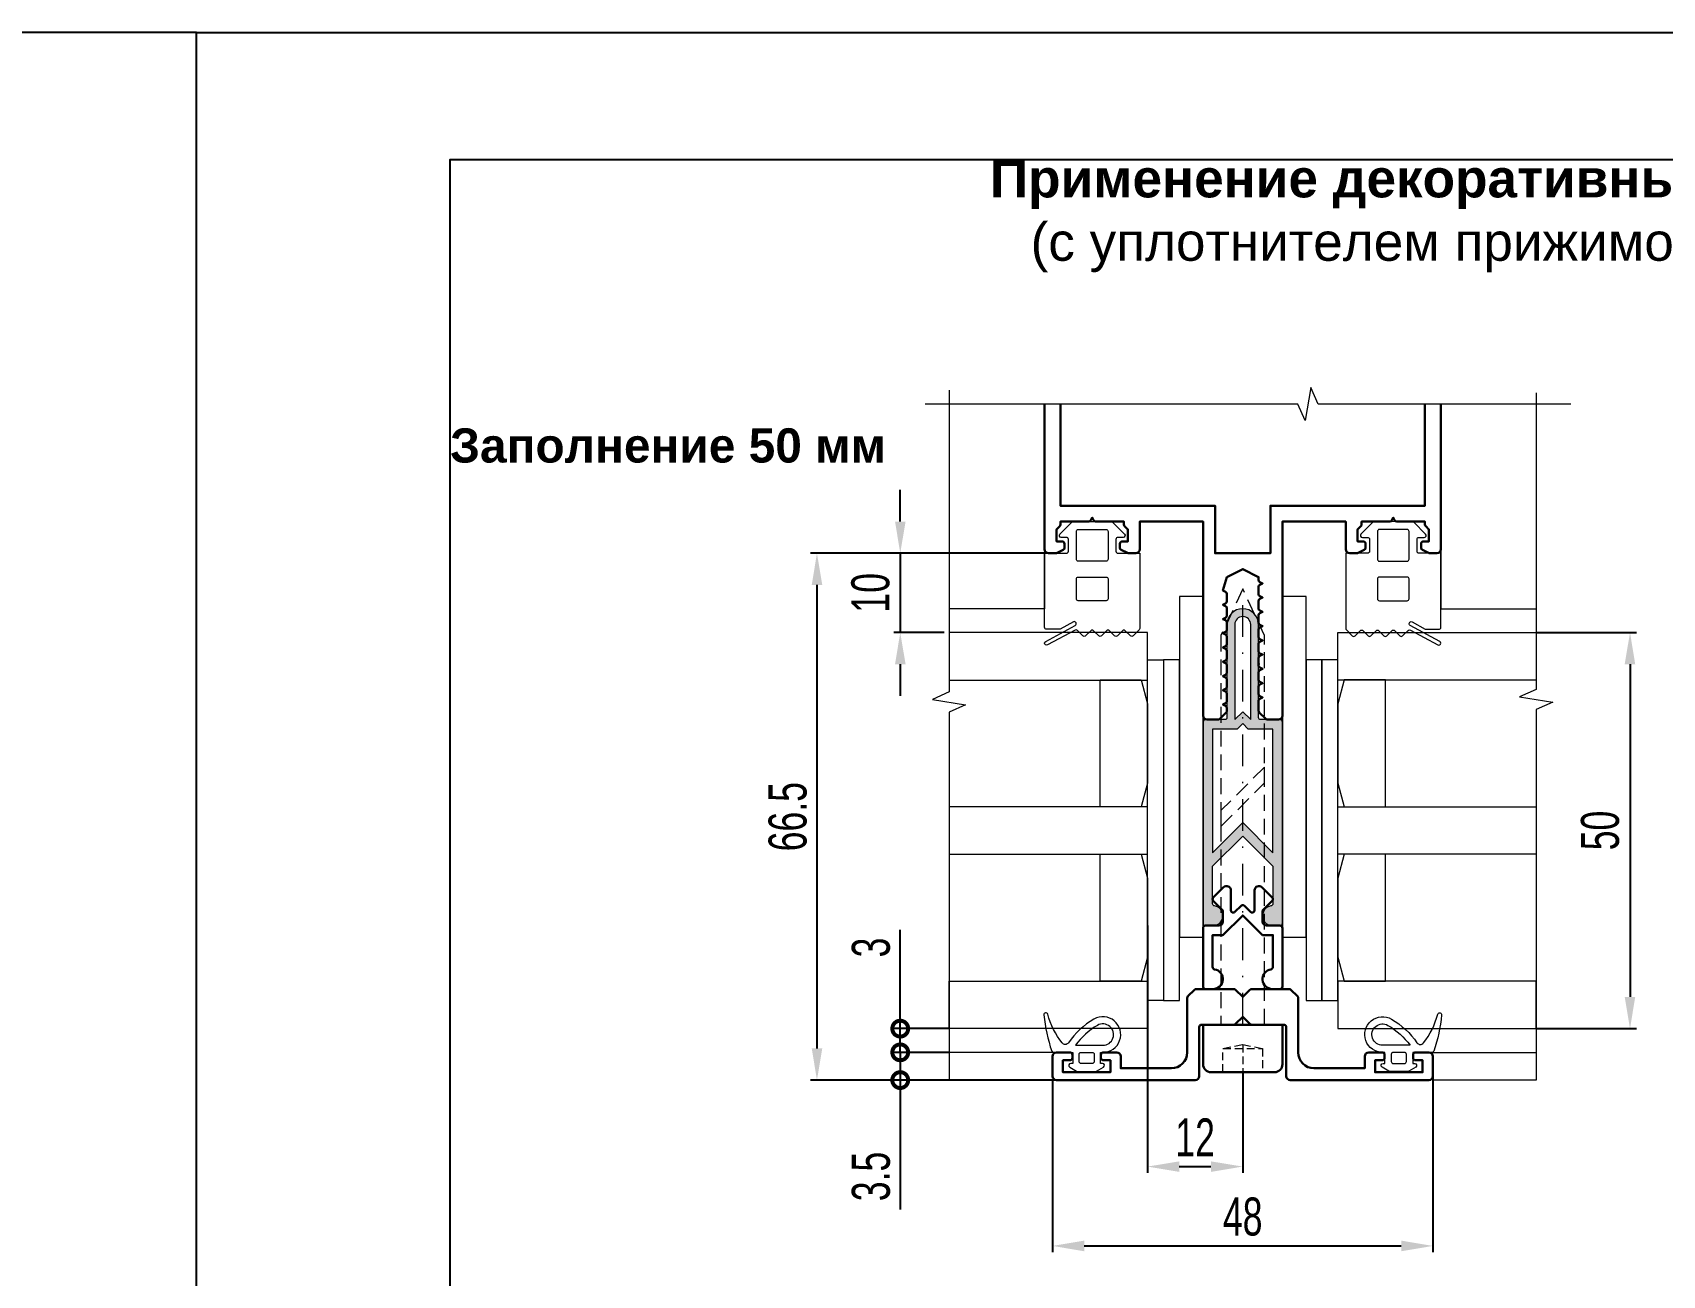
# Model space of a CAD drawing. Extents: x -37 to 8820, y -336 to 478.
# Drawn here: x 7967.1 to 8095.6, y 199 to 297 of the extents above; entities that cross this region are included whole.
import ezdxf

# ---------------------------------------------------------------- set-up
doc = ezdxf.new("R2010")
doc.units = 0
doc.header["$LTSCALE"] = 5
doc.linetypes.add('DASHDOT', pattern=[1, 0.5, -0.25, 0, -0.25])
doc.linetypes.add('HIDDEN', pattern=[0.375, 0.25, -0.125])
doc.layers.get('0').update_dxf_attribs({"linetype": 'CONTINUOUS', "lineweight": 30})
doc.layers.get('DEFPOINTS').update_dxf_attribs({"linetype": 'CONTINUOUS'})
for name, color, linetype, lineweight in [('1', 6, 'DASHDOT', 13), ('2', 3, 'HIDDEN', 13), ('3', 1, 'CONTINUOUS', 20), ('Dimentions', 5, 'CONTINUOUS', 15), ('Glass', 5, 'CONTINUOUS', 20), ('Зигзаг', 1, 'CONTINUOUS', 15), ('Конструкции', 252, 'CONTINUOUS', 20), ('Подкладки', 1, 'CONTINUOUS', 20), ('Текстовый', 7, 'CONTINUOUS', 9), ('Уплотнители', 1, 'CONTINUOUS', 20), ('Штриховка', 1, 'CONTINUOUS', 5)]:
    doc.layers.add(name, color=color, linetype=linetype, lineweight=lineweight)
doc.layers.add('Скрытые', color=14, linetype='CONTINUOUS', plot=False)
doc.styles.add('3', font='RUSS.SHX', dxfattribs={"width": 0.7, "height": 3})
doc.styles.add('Каталожный', font='arial.ttf', dxfattribs={"height": 2.5})
doc.dimstyles.new('MX1_6', dxfattribs={"dimtxt": 3, "dimasz": 2.5, "dimexe": 0.5, "dimexo": 0, "dimgap": 0.8, "dimtad": 1, "dimlfac": 1.6, "dimdsep": 46, "dimtxsty": '3', "dimcen": 0, "dimclrd": 256, "dimclre": 256, "dimclrt": 256, "dimaunit": 1, "dimadec": 0, "dimazin": 0, "dimtfac": 1, "dimtmove": 0, "dimatfit": 1, "dimfxl": 1, "dimtvp": 1, "dimtolj": 1, "dimtzin": 0, "dimarcsym": 0})

# ---------------------------------------------------------------- blocks, each defined once
blk = doc.blocks.new('*D900')
at = {"layer": 'DEFPOINTS', "color": 0, "linetype": 'Continuous', "transparency": 16777216}
for p in [(8046.9, 255.93), (8035.51, 249.68), (8038.98, 249.68)]:
    blk.add_point(p, dxfattribs=at)
at = {"layer": 'Dimentions', "linetype": 'Continuous', "lineweight": -2, "transparency": 16777216}
for p, q in [((8035.51, 258.43), (8035.51, 260.93)), ((8046.9, 255.93), (8035.01, 255.93)), ((8035.51, 255.93), (8035.51, 249.68)), ((8038.98, 249.68), (8035.01, 249.68)), ((8035.51, 247.18), (8035.51, 244.68))]:
    blk.add_line(p, q, dxfattribs=at)
at = {"layer": 'Dimentions', "linetype": 'Continuous', "transparency": 16777216}
for points in [[(8035.1, 258.43), (8035.93, 258.43), (8035.51, 255.93)], [(8035.1, 247.18), (8035.93, 247.18), (8035.51, 249.68)]]:
    blk.add_solid(points, dxfattribs=at)
at = {"layer": 'Dimentions', "linetype": 'Continuous', "transparency": 16777216, "insert": (8033.17, 252.81), "char_height": 3, "attachment_point": 5, "rotation": 90, "style": '3'}
blk.add_mtext('\\A1;10', dxfattribs=at)
blk = doc.blocks.new('*D901')
at = {"layer": 'DEFPOINTS', "color": 0, "linetype": 'Continuous', "transparency": 16777216}
for p in [(8039.19, 255.93), (8028.94, 214.37), (8039.37, 214.37)]:
    blk.add_point(p, dxfattribs=at)
at = {"layer": 'Dimentions', "linetype": 'Continuous', "lineweight": -2, "transparency": 16777216}
for p, q in [((8039.19, 255.93), (8028.44, 255.93)), ((8028.94, 253.43), (8028.94, 216.87)), ((8039.37, 214.37), (8028.44, 214.37))]:
    blk.add_line(p, q, dxfattribs=at)
at = {"layer": 'Dimentions', "linetype": 'Continuous', "transparency": 16777216}
for points in [[(8028.53, 253.43), (8029.36, 253.43), (8028.94, 255.93)], [(8028.53, 216.87), (8029.36, 216.87), (8028.94, 214.37)]]:
    blk.add_solid(points, dxfattribs=at)
at = {"layer": 'Dimentions', "linetype": 'Continuous', "transparency": 16777216, "insert": (8026.64, 235.15), "char_height": 3, "attachment_point": 5, "rotation": 90, "style": '3'}
blk.add_mtext('\\A1;66.5', dxfattribs=at)
blk = doc.blocks.new('*D103')
at = {"layer": 'DEFPOINTS', "color": 0, "linetype": 'Continuous', "transparency": 16777216}
for p in [(8055.02, 226.56), (8062.52, 214.99), (8062.52, 207.55)]:
    blk.add_point(p, dxfattribs=at)
at = {"layer": 'Dimentions', "linetype": 'Continuous', "lineweight": -2, "transparency": 16777216}
for p, q in [((8055.02, 226.56), (8055.02, 207.05)), ((8062.52, 214.99), (8062.52, 207.05)), ((8057.52, 207.55), (8060.02, 207.55))]:
    blk.add_line(p, q, dxfattribs=at)
at = {"layer": 'Dimentions', "linetype": 'Continuous', "transparency": 16777216}
for points in [[(8057.52, 207.96), (8057.52, 207.13), (8055.02, 207.55)], [(8060.02, 207.96), (8060.02, 207.13), (8062.52, 207.55)]]:
    blk.add_solid(points, dxfattribs=at)
at = {"layer": 'Dimentions', "linetype": 'Continuous', "transparency": 16777216, "insert": (8058.77, 209.85), "char_height": 3, "attachment_point": 5, "style": '3'}
blk.add_mtext('\\A1;12', dxfattribs=at)
blk = doc.blocks.new('*D104')
at = {"layer": 'DEFPOINTS', "color": 0, "linetype": 'Continuous', "transparency": 16777216}
for p in [(8085.68, 249.68), (8085.68, 218.43), (8093.07, 218.43)]:
    blk.add_point(p, dxfattribs=at)
at = {"layer": 'Dimentions', "linetype": 'Continuous', "lineweight": -2, "transparency": 16777216}
for p, q in [((8085.68, 249.68), (8093.57, 249.68)), ((8093.07, 247.18), (8093.07, 220.93)), ((8085.68, 218.43), (8093.57, 218.43))]:
    blk.add_line(p, q, dxfattribs=at)
at = {"layer": 'Dimentions', "linetype": 'Continuous', "transparency": 16777216}
for points in [[(8092.65, 247.18), (8093.48, 247.18), (8093.07, 249.68)], [(8092.65, 220.93), (8093.48, 220.93), (8093.07, 218.43)]]:
    blk.add_solid(points, dxfattribs=at)
at = {"layer": 'Dimentions', "linetype": 'Continuous', "transparency": 16777216, "insert": (8090.72, 234.06), "char_height": 3, "attachment_point": 5, "rotation": 90, "style": '3'}
blk.add_mtext('\\A1;50', dxfattribs=at)
blk = doc.blocks.new('_DotSmall')
at = {"color": 0, "linetype": 'ByBlock', "const_width": 0.5}
blk.add_lwpolyline([(-0.0625, 0, 1), (0.0625, 0, 1)], format="xyb", close=True, dxfattribs=at)
blk = doc.blocks.new('*D327')
at = {"layer": 'DEFPOINTS', "color": 0, "linetype": 'Continuous', "transparency": 16777216}
for p in [(8039.37, 216.56), (8035.51, 214.37), (8047.84, 214.37)]:
    blk.add_point(p, dxfattribs=at)
at = {"layer": 'Dimentions', "linetype": 'Continuous', "lineweight": -2, "transparency": 16777216}
for p, q in [((8035.51, 216.56), (8035.51, 219.06)), ((8039.37, 216.56), (8035.01, 216.56)), ((8035.51, 216.56), (8035.51, 214.37)), ((8047.84, 214.37), (8035.01, 214.37)), ((8035.51, 214.37), (8035.51, 204.17))]:
    blk.add_line(p, q, dxfattribs=at)
at = {"layer": 'Dimentions', "linetype": 'Continuous', "lineweight": -2, "transparency": 16777216, "xscale": 2.5, "yscale": 2.5, "zscale": 2.5}
for p, rotation in [((8035.51, 216.56), 270), ((8035.51, 214.37), 90)]:
    blk.add_blockref('_DotSmall', p, dxfattribs=dict(at, rotation=rotation))
at = {"layer": 'Dimentions', "linetype": 'Continuous', "transparency": 16777216, "insert": (8033.21, 206.77), "char_height": 3, "attachment_point": 5, "rotation": 90, "style": '3'}
blk.add_mtext('\\A1;3.5', dxfattribs=at)
blk = doc.blocks.new('*D328')
at = {"layer": 'DEFPOINTS', "color": 0, "linetype": 'Continuous', "transparency": 16777216}
for p in [(8077.52, 214.68), (8047.52, 214.37), (8077.52, 201.29)]:
    blk.add_point(p, dxfattribs=at)
at = {"layer": 'Dimentions', "linetype": 'Continuous', "lineweight": -2, "transparency": 16777216}
for p, q in [((8077.52, 214.68), (8077.52, 200.79)), ((8047.52, 214.37), (8047.52, 200.79)), ((8050.02, 201.29), (8075.02, 201.29))]:
    blk.add_line(p, q, dxfattribs=at)
at = {"layer": 'Dimentions', "linetype": 'Continuous', "transparency": 16777216}
for points in [[(8050.02, 201.71), (8050.02, 200.87), (8047.52, 201.29)], [(8075.02, 201.71), (8075.02, 200.87), (8077.52, 201.29)]]:
    blk.add_solid(points, dxfattribs=at)
at = {"layer": 'Dimentions', "linetype": 'Continuous', "transparency": 16777216, "insert": (8062.52, 203.59), "char_height": 3, "attachment_point": 5, "style": '3'}
blk.add_mtext('\\A1;48', dxfattribs=at)
blk = doc.blocks.new('*D329')
at = {"layer": 'DEFPOINTS', "color": 0, "linetype": 'Continuous', "transparency": 16777216}
for p in [(8039.37, 218.43), (8035.51, 216.56), (8039.37, 216.56)]:
    blk.add_point(p, dxfattribs=at)
at = {"layer": 'Dimentions', "linetype": 'Continuous', "lineweight": -2, "transparency": 16777216}
for p, q in [((8035.51, 218.43), (8035.51, 226.23)), ((8039.37, 218.43), (8035.01, 218.43)), ((8035.51, 216.56), (8035.51, 218.43)), ((8039.37, 216.56), (8035.01, 216.56)), ((8035.51, 216.56), (8035.51, 214.06))]:
    blk.add_line(p, q, dxfattribs=at)
at = {"layer": 'Dimentions', "linetype": 'Continuous', "lineweight": -2, "transparency": 16777216, "xscale": 2.5, "yscale": 2.5, "zscale": 2.5}
for p, rotation in [((8035.51, 218.43), 270), ((8035.51, 216.56), 90)]:
    blk.add_blockref('_DotSmall', p, dxfattribs=dict(at, rotation=rotation))
at = {"layer": 'Dimentions', "linetype": 'Continuous', "transparency": 16777216, "insert": (8033.21, 224.83), "char_height": 3, "attachment_point": 5, "rotation": 90, "style": '3'}
blk.add_mtext('\\A1;3', dxfattribs=at)

msp = doc.modelspace()

# ---------------------------------------------------------------- hatches: boundary and pattern name
at = {"layer": 'Штриховка'}
h = msp.add_hatch(color=256, dxfattribs=at)
h.dxf.hatch_style = 1
edge = h.paths.add_edge_path(flags=16)
edge.add_line((8062.5242, 243.4305), (8063.1492, 242.8055))
edge.add_line((8063.1492, 242.8055), (8063.1492, 250.3055))
edge.add_arc((8062.5242, 250.3055), 0.625, 0, 180)
edge.add_line((8061.8992, 250.3055), (8061.8992, 242.8055))
edge.add_line((8061.8992, 242.8055), (8062.5242, 243.4305))
h.paths.add_polyline_path([(8062.9635, 242.0555), (8062.5242, 242.4949), (8062.0848, 242.0555), (8060.1492, 242.0555), (8060.1492, 232.3037), (8062.5242, 234.6787), (8064.8992, 232.3037), (8064.8992, 242.0555)], flags=16)
edge = h.paths.add_edge_path()
edge.add_line((8065.4617, 242.8055), (8063.9304, 242.8055))
edge.add_arc((8063.9304, 242.9618), 0.1562, 180, 270, ccw=False)
edge.add_line((8063.7742, 242.9618), (8063.7742, 247.0555))
edge.add_arc((8063.6804, 247.1805), 0.1562, 306.869898, 413.130102)
edge.add_line((8063.7742, 247.3055), (8063.7742, 250.3055))
edge.add_arc((8062.5242, 250.3055), 1.25, 0, 180)
edge.add_line((8061.2742, 250.3055), (8061.2742, 247.3055))
edge.add_arc((8061.3679, 247.1805), 0.1562, 126.869898, 233.130102)
edge.add_line((8061.2742, 247.0555), (8061.2742, 242.9618))
edge.add_arc((8061.1179, 242.9618), 0.1562, -90, 0, ccw=False)
edge.add_line((8061.1179, 242.8055), (8059.5867, 242.8055))
edge.add_arc((8059.5867, 242.618), 0.1875, 90, 180)
edge.add_line((8059.3992, 242.618), (8059.3992, 226.743))
edge.add_arc((8059.5867, 226.743), 0.1875, 180, 270)
edge.add_line((8059.5867, 226.5555), (8060.1804, 226.5555))
edge.add_arc((8060.1804, 227.3368), 0.7812, 270, 440.718201)
edge.add_arc((8060.3367, 228.2928), 0.1875, 180, 260.718201, ccw=False)
edge.add_line((8060.1492, 228.2928), (8060.1492, 231.243))
edge.add_line((8060.1492, 231.243), (8062.5242, 233.618))
edge.add_line((8062.5242, 233.618), (8064.8992, 231.243))
edge.add_line((8064.8992, 231.243), (8064.8992, 228.2928))
edge.add_arc((8064.7117, 228.2928), 0.1875, -80.718201, 0, ccw=False)
edge.add_arc((8064.8679, 227.3368), 0.7812, 99.281799, 270)
edge.add_line((8064.8679, 226.5555), (8065.4617, 226.5555))
edge.add_arc((8065.4617, 226.743), 0.1875, 270, 360)
edge.add_line((8065.6492, 226.743), (8065.6492, 242.618))
edge.add_arc((8065.4617, 242.618), 0.1875, 0, 90)

# ---------------------------------------------------------------- linework, layer by layer
msp.add_lwpolyline([(8046.8992, 267.6943), (8046.8992, 256.243, 0.41421356), (8047.2117, 255.9305), (8047.7924, 255.9305, 0.11643382), (8047.8762, 255.9503), (8048.358, 256.1912, 0.28407904), (8048.4617, 256.3589), (8048.4617, 256.6805, 0.41421356), (8048.2742, 256.868), (8047.8367, 256.868), (8047.8367, 257.8055), (8048.0942, 258.0631, 0.19891237), (8048.1492, 258.1957), (8048.1492, 258.4305), (8050.377, 258.4305, 0.28407904), (8050.5447, 258.5342), (8050.6492, 258.743), (8050.7536, 258.5342, 0.28407904), (8050.9213, 258.4305), (8053.1492, 258.4305), (8053.1492, 258.1957, 0.19891237), (8053.2041, 258.0631), (8053.4617, 257.8055), (8053.4617, 256.868), (8053.0242, 256.868, 0.41421356), (8052.8367, 256.6805), (8052.8367, 256.3589, 0.28407904), (8052.9403, 256.1912), (8053.4221, 255.9503, 0.11643382), (8053.5059, 255.9305), (8054.0867, 255.9305, 0.41421356), (8054.3992, 256.243), (8054.3992, 258.4305), (8059.3992, 258.4305), (8059.3992, 243.118, 0.41421356), (8059.7117, 242.8055), (8060.5715, 242.8055, 0.19891237), (8060.7041, 242.8604), (8061.2192, 243.3756, 0.19891237), (8061.2742, 243.5082), (8061.2742, 243.7209, 0.28407904), (8061.1705, 243.8886), (8060.9617, 243.993), (8061.1705, 244.0974, 0.28407904), (8061.2742, 244.2651), (8061.2742, 244.8459, 0.28407904), (8061.1705, 245.0136), (8060.9617, 245.118), (8061.1705, 245.2224, 0.28407904), (8061.2742, 245.3901), (8061.2742, 245.9709, 0.28407904), (8061.1705, 246.1386), (8060.9617, 246.243), (8061.1705, 246.3474, 0.28407904), (8061.2742, 246.5151), (8061.2742, 247.0959, 0.28407904), (8061.1705, 247.2636), (8060.9617, 247.368), (8061.1705, 247.4724, 0.28407904), (8061.2742, 247.6401), (8061.2742, 248.2209, 0.28407904), (8061.1705, 248.3886), (8060.9617, 248.493), (8061.1705, 248.5974, 0.28407904), (8061.2742, 248.7651), (8061.2742, 249.3459, 0.28407904), (8061.1705, 249.5136), (8060.9617, 249.618), (8061.1705, 249.7224, 0.28407904), (8061.2742, 249.8901), (8061.2742, 250.4709, 0.28407904), (8061.1705, 250.6386), (8060.9617, 250.743), (8061.1705, 250.8474, 0.28407904), (8061.2742, 251.0151), (8061.2742, 251.5959, 0.28407904), (8061.1705, 251.7636), (8060.9617, 251.868), (8061.1705, 251.9724, 0.28407904), (8061.2742, 252.1401), (8061.2742, 252.7209, 0.28407904), (8061.1705, 252.8886), (8060.9617, 252.993), (8061.2742, 254.0555), (8062.5242, 254.6805), (8063.7742, 254.0555), (8063.7742, 253.8276, 0.28407904), (8063.8778, 253.6599), (8064.0867, 253.5555), (8063.8778, 253.4511, 0.28407904), (8063.7742, 253.2834), (8063.7742, 252.7026, 0.28407904), (8063.8778, 252.5349), (8064.0867, 252.4305), (8063.8778, 252.3261, 0.28407904), (8063.7742, 252.1584), (8063.7742, 251.5776, 0.28407904), (8063.8778, 251.4099), (8064.0867, 251.3055), (8063.8778, 251.2011, 0.28407904), (8063.7742, 251.0334), (8063.7742, 250.4526, 0.28407904), (8063.8778, 250.2849), (8064.0867, 250.1805), (8063.8778, 250.0761, 0.28407904), (8063.7742, 249.9084), (8063.7742, 249.3276, 0.28407904), (8063.8778, 249.1599), (8064.0867, 249.0555), (8063.8778, 248.9511, 0.28407904), (8063.7742, 248.7834), (8063.7742, 248.2026, 0.28407904), (8063.8778, 248.0349), (8064.0867, 247.9305), (8063.8778, 247.8261, 0.28407904), (8063.7742, 247.6584), (8063.7742, 247.0776, 0.28407904), (8063.8778, 246.9099), (8064.0867, 246.8055), (8063.8778, 246.7011, 0.28407904), (8063.7742, 246.5334), (8063.7742, 245.9526, 0.28407904), (8063.8778, 245.7849), (8064.0867, 245.6805), (8063.8778, 245.5761, 0.28407904), (8063.7742, 245.4084), (8063.7742, 244.8276, 0.28407904), (8063.8778, 244.6599), (8064.0867, 244.5555), (8063.8778, 244.4511, 0.28407904), (8063.7742, 244.2834), (8063.7742, 243.5082, 0.19891237), (8063.8291, 243.3756), (8064.3442, 242.8604, 0.19891237), (8064.4768, 242.8055), (8065.3367, 242.8055, 0.41421356), (8065.6492, 243.118), (8065.6492, 258.4305), (8070.6492, 258.4305), (8070.6492, 256.243, 0.41421356), (8070.9617, 255.9305), (8071.5424, 255.9305, 0.11643382), (8071.6262, 255.9503), (8072.108, 256.1912, 0.28407904), (8072.2117, 256.3589), (8072.2117, 256.6805, 0.41421356), (8072.0242, 256.868), (8071.5867, 256.868), (8071.5867, 257.8055), (8071.8442, 258.0631, 0.19891237), (8071.8992, 258.1957), (8071.8992, 258.4305), (8074.127, 258.4305, 0.28407904), (8074.2947, 258.5342), (8074.3992, 258.743), (8074.5036, 258.5342, 0.28407904), (8074.6713, 258.4305), (8076.8992, 258.4305), (8076.8992, 258.1957, 0.19891237), (8076.9541, 258.0631), (8077.2117, 257.8055), (8077.2117, 256.868), (8076.7742, 256.868, 0.41421356), (8076.5867, 256.6805), (8076.5867, 256.3589, 0.28407904), (8076.6903, 256.1912), (8077.1721, 255.9503, 0.11643382), (8077.2559, 255.9305), (8077.8367, 255.9305, 0.41421356), (8078.1492, 256.243), (8078.1492, 267.6943)], format="xyb")
msp.add_lwpolyline([(8048.1492, 267.6943), (8048.1492, 259.6805), (8060.3367, 259.6805), (8060.3367, 255.9305), (8064.7117, 255.9305), (8064.7117, 259.6805), (8076.8992, 259.6805), (8076.8992, 267.6943)])
for points in [[(8062.3916, 228.1193), (8061.9067, 227.6345, -0.66817864), (8061.5867, 227.7671), (8061.5867, 229.3456, 0.66817864), (8061.015, 229.5824), (8060.2041, 228.7715, 0.41421356), (8060.2041, 228.5063), (8060.9617, 227.7488), (8060.9617, 226.868, -0.41421356), (8060.6492, 226.5555), (8059.5867, 226.5555, 0.41421356), (8059.3992, 226.368), (8059.3992, 221.743, 0.41421356), (8059.5867, 221.5555), (8060.1804, 221.5555, 0.92211283), (8060.3064, 223.1078, -0.36752318), (8060.1492, 223.2928), (8060.1492, 225.8055), (8060.9617, 225.8055), (8062.5242, 227.368), (8064.0867, 225.8055), (8064.8992, 225.8055), (8064.8992, 223.2928, -0.36752318), (8064.7419, 223.1078, 0.92211283), (8064.8679, 221.5555), (8065.4617, 221.5555, 0.41421356), (8065.6492, 221.743), (8065.6492, 226.368, 0.41421356), (8065.4617, 226.5555), (8064.3992, 226.5555, -0.41421356), (8064.0867, 226.868), (8064.0867, 227.7488), (8064.8442, 228.5063, 0.41421356), (8064.8442, 228.7715), (8064.0333, 229.5824, 0.66817864), (8063.4617, 229.3456), (8063.4617, 227.7671, -0.66817864), (8063.1416, 227.6345), (8062.6567, 228.1193, 0.41421356)], [(8077.5242, 214.6805), (8077.5242, 216.243, 0.41421356), (8077.2117, 216.5555), (8076.1492, 216.5555, 0.41421356), (8075.9617, 216.368), (8075.9617, 216.118, 0.41421356), (8076.1492, 215.9305), (8076.7117, 215.9305), (8076.7117, 214.993), (8072.9617, 214.993), (8072.9617, 215.9305), (8073.5242, 215.9305, 0.41421356), (8073.7117, 216.118), (8073.7117, 216.368, 0.41421356), (8073.5242, 216.5555), (8072.4617, 216.5555, 0.41421356), (8072.1492, 216.243), (8072.1492, 215.3055), (8068.1492, 215.3055, -0.41421356), (8066.8992, 216.5555), (8066.8992, 220.8529, 0.19891237), (8066.8442, 220.9854), (8066.3291, 221.5006, 0.19891237), (8066.1965, 221.5555), (8063.2268, 221.5555, 0.19891237), (8063.0942, 221.5006), (8062.5242, 220.9305), (8061.9541, 221.5006, 0.19891237), (8061.8215, 221.5555), (8058.8518, 221.5555, 0.19891237), (8058.7192, 221.5006), (8058.2041, 220.9854, 0.19891237), (8058.1492, 220.8529), (8058.1492, 216.5555, -0.41421356), (8056.8992, 215.3055), (8052.8992, 215.3055), (8052.8992, 216.243, 0.41421356), (8052.5867, 216.5555), (8051.5242, 216.5555, 0.41421356), (8051.3367, 216.368), (8051.3367, 216.118, 0.41421356), (8051.5242, 215.9305), (8052.0867, 215.9305), (8052.0867, 214.993), (8048.3367, 214.993), (8048.3367, 215.9305), (8048.8992, 215.9305, 0.41421356), (8049.0867, 216.118), (8049.0867, 216.368, 0.41421356), (8048.8992, 216.5555), (8047.8367, 216.5555, 0.41421356), (8047.5242, 216.243), (8047.5242, 214.6805, 0.41421356), (8047.8367, 214.368), (8058.7742, 214.368, 0.41421356), (8059.0867, 214.6805), (8059.0867, 218.5555, -0.41421356), (8059.2742, 218.743), (8061.8215, 218.743, 0.19891237), (8061.9541, 218.7979), (8062.5242, 219.368), (8063.0942, 218.7979, 0.19891237), (8063.2268, 218.743), (8065.7742, 218.743, -0.41421356), (8065.9617, 218.5555), (8065.9617, 214.6805, 0.41421356), (8066.2742, 214.368), (8077.2117, 214.368, 0.41421356)]]:
    msp.add_lwpolyline(points, format="xyb", close=True)
at = {"ltscale": 5}
msp.add_lwpolyline([(8059.3992, 215.618), (8059.3992, 218.743), (8065.6492, 218.743), (8065.6492, 215.618, -0.41421356), (8065.0242, 214.993), (8060.0242, 214.993, -0.41421356)], format="xyb", close=True, dxfattribs=at)
at = {"layer": '1'}
msp.add_line((8062.5242, 218.743), (8062.5242, 253.118), dxfattribs=at)
at = {"layer": '2', "linetype": 'HIDDEN', "ltscale": 0.5}
msp.add_line((8062.5242, 217.1805), (8062.5242, 214.993), dxfattribs=at)
at = {"layer": '2'}
for points in [[(8064.2429, 218.743), (8064.2429, 249.4321), (8062.5242, 253.118), (8060.8054, 249.4321), (8060.8054, 218.743)], [(8060.8054, 234.3749), (8064.2429, 237.8124), (8064.2429, 239.0624), (8060.8054, 235.6249)]]:
    msp.add_lwpolyline(points, close=True, dxfattribs=at)
at = {"layer": '2', "linetype": 'HIDDEN', "ltscale": 0.5}
for points in [[(8060.9617, 216.868), (8062.5242, 217.1805), (8064.0867, 216.868)], [(8060.9617, 214.993), (8060.9617, 216.868), (8064.0867, 216.868), (8064.0867, 214.993)]]:
    msp.add_lwpolyline(points, dxfattribs=at)
at = {"layer": '3'}
for points in [[(8046.8374, 219.5088, 0.05851436), (8047.4618, 216.6607, 0.31980229), (8047.6095, 216.5555), (8049.1179, 216.5555), (8049.1179, 215.6805), (8048.9617, 215.6805, 0.76732699), (8048.8835, 215.3889), (8049.4248, 215.0764, 0.1316525), (8049.5029, 215.0555), (8050.9204, 215.0555, 0.1316525), (8050.9985, 215.0764), (8051.5398, 215.3889, 0.76732699), (8051.4617, 215.6805), (8051.3054, 215.6805), (8051.3054, 216.5555), (8051.4929, 216.5555, 1.30631166), (8050.7842, 219.1764, 0.11066769), (8048.7818, 217.3161, -0.50520679), (8048.2789, 217.2993, -0.10240974), (8047.1439, 219.5645, 0.92234521)], [(8051.4929, 217.118, 1.30631166), (8051.0677, 218.6905, 0.10411857), (8049.3304, 217.118)], [(8078.2109, 219.5088, -0.05851436), (8077.5865, 216.6607, -0.31980229), (8077.4388, 216.5555), (8075.9304, 216.5555), (8075.9304, 215.6805), (8076.0867, 215.6805, -0.76732699), (8076.1648, 215.3889), (8075.6235, 215.0764, -0.1316525), (8075.5454, 215.0555), (8074.1279, 215.0555, -0.1316525), (8074.0498, 215.0764), (8073.5085, 215.3889, -0.76732699), (8073.5867, 215.6805), (8073.7429, 215.6805), (8073.7429, 216.5555), (8073.5554, 216.5555, -1.30631166), (8074.2641, 219.1764, -0.11066769), (8076.2665, 217.3161, 0.50520679), (8076.7694, 217.2993, 0.10240974), (8077.9044, 219.5645, -0.92234521)], [(8073.5554, 217.118, -1.30631166), (8073.9806, 218.6905, -0.10411857), (8075.7179, 217.118)], [(8049.7742, 216.5555), (8050.6492, 216.5555, -0.41421356), (8050.8054, 216.3993), (8050.8054, 215.8368, -0.41421356), (8050.6492, 215.6805), (8049.7742, 215.6805, -0.41421356), (8049.6179, 215.8368), (8049.6179, 216.3993, -0.41421356)], [(8075.2742, 216.5555), (8074.3992, 216.5555, 0.41421356), (8074.2429, 216.3993), (8074.2429, 215.8368, 0.41421356), (8074.3992, 215.6805), (8075.2742, 215.6805, 0.41421356), (8075.4304, 215.8368), (8075.4304, 216.3993, 0.41421356)]]:
    msp.add_lwpolyline(points, format="xyb", close=True, dxfattribs=at)
at = {"layer": 'Glass'}
for points in [[(8039.3689, 245.9305), (8055.0242, 245.9305), (8055.0242, 249.6805), (8039.3689, 249.6805)], [(8085.6794, 245.9305), (8070.0242, 245.9305), (8070.0242, 249.6805), (8085.6794, 249.6805)], [(8054.5217, 235.9317), (8051.2742, 235.9317), (8051.2742, 245.9329), (8054.5217, 245.9329), (8055.0242, 244.0567), (8055.0242, 237.8067)], [(8070.5266, 235.9317), (8073.7742, 235.9317), (8073.7742, 245.9329), (8070.5266, 245.9329), (8070.0242, 244.0567), (8070.0242, 237.8067)], [(8039.3688, 232.1817), (8055.024, 232.1817), (8055.024, 235.9317), (8039.3688, 235.9317)], [(8085.6795, 232.1817), (8070.0243, 232.1817), (8070.0243, 235.9317), (8085.6795, 235.9317)], [(8054.5217, 222.1805), (8051.2742, 222.1805), (8051.2742, 232.1817), (8054.5217, 232.1817), (8055.0242, 230.3055), (8055.0242, 224.0555)], [(8070.5266, 222.1805), (8073.7742, 222.1805), (8073.7742, 232.1817), (8070.5266, 232.1817), (8070.0242, 230.3055), (8070.0242, 224.0555)], [(8039.3689, 222.1805), (8055.0242, 222.1805), (8055.0242, 218.4305), (8039.3689, 218.4305)], [(8085.6794, 222.1805), (8070.0242, 222.1805), (8070.0242, 218.4305), (8085.6794, 218.4305)]]:
    msp.add_lwpolyline(points, close=True, dxfattribs=at)
at = {"layer": 'Зигзаг'}
for points in [[(8088.4079, 267.6943), (8068.4668, 267.6943), (8067.8859, 269.0122), (8067.4503, 266.3995), (8066.8678, 267.6943), (8037.4684, 267.6943)], [(8039.3689, 268.7998), (8039.3689, 244.9857), (8038.051, 244.4048), (8040.6637, 243.9692), (8039.3689, 243.3867), (8039.3689, 214.368)], [(8085.6794, 268.5927), (8085.6794, 245.1927), (8084.3615, 244.6119), (8086.9742, 244.1762), (8085.6794, 243.5937), (8085.6794, 214.368)]]:
    msp.add_lwpolyline(points, dxfattribs=at)
at = {"layer": 'Конструкции'}
for points in [[(8046.8992, 267.6943), (8046.8992, 251.5555), (8039.3689, 251.5555)], [(8078.1492, 267.6943), (8078.1492, 251.5555), (8085.6794, 251.5555)], [(8048.0699, 216.5555), (8039.3689, 216.5555)], [(8076.9784, 216.5555), (8085.6794, 216.5555)], [(8039.3689, 214.368), (8047.5242, 214.368)], [(8085.6794, 214.368), (8077.5242, 214.368)]]:
    msp.add_lwpolyline(points, dxfattribs=at)
at = {"layer": 'Подкладки'}
for points in [[(8057.5242, 252.5175), (8057.5242, 225.6425), (8059.3992, 225.6425), (8059.3992, 252.5175)], [(8065.6492, 252.5175), (8065.6492, 225.6425), (8067.5242, 225.6425), (8067.5242, 252.5175)], [(8056.2742, 247.5175), (8056.2742, 220.6425), (8055.0242, 220.6425), (8055.0242, 247.5175)], [(8056.2742, 247.5175), (8056.2742, 220.6425), (8057.5242, 220.6425), (8057.5242, 247.5175)], [(8067.5242, 247.5175), (8067.5242, 220.6425), (8068.7742, 220.6425), (8068.7742, 247.5175)], [(8068.7742, 247.5175), (8068.7742, 220.6425), (8070.0242, 220.6425), (8070.0242, 247.5175)], [(8062.9635, 242.0555), (8062.5242, 242.4949), (8062.0848, 242.0555), (8060.1492, 242.0555), (8060.1492, 232.3037), (8062.5242, 234.6787), (8064.8992, 232.3037), (8064.8992, 242.0555)]]:
    msp.add_lwpolyline(points, close=True, dxfattribs=at)
for points in [[(8065.4617, 242.8055), (8063.9304, 242.8055, -0.41421356), (8063.7742, 242.9618), (8063.7742, 247.0555, 0.5), (8063.7742, 247.3055), (8063.7742, 250.3055, 1), (8061.2742, 250.3055), (8061.2742, 247.3055, 0.5), (8061.2742, 247.0555), (8061.2742, 242.9618, -0.41421356), (8061.1179, 242.8055), (8059.5867, 242.8055, 0.41421356), (8059.3992, 242.618), (8059.3992, 226.743, 0.41421356), (8059.5867, 226.5555), (8060.1804, 226.5555, 0.92211283), (8060.3064, 228.1078, -0.36752318), (8060.1492, 228.2928), (8060.1492, 231.243), (8062.5242, 233.618), (8064.8992, 231.243), (8064.8992, 228.2928, -0.36752318), (8064.7419, 228.1078, 0.92211283), (8064.8679, 226.5555), (8065.4617, 226.5555, 0.41421356), (8065.6492, 226.743), (8065.6492, 242.618, 0.41421356)], [(8062.5242, 243.4305), (8063.1492, 242.8055), (8063.1492, 250.3055, 1), (8061.8992, 250.3055), (8061.8992, 242.8055), (8062.5242, 243.4305)]]:
    msp.add_lwpolyline(points, format="xyb", close=True, dxfattribs=at)
at = {"layer": 'Скрытые', "linetype": 'Continuous'}
for points in [[(7980, 297), (7770, 297), (7770, 0), (7980, 0)], [(7980, 297), (8190, 297), (8190, 0), (7980, 0)], [(8000, 10), (8000, 287), (8165, 287), (8165, 10)]]:
    msp.add_lwpolyline(points, close=True, dxfattribs=at)
at = {"layer": 'Уплотнители'}
for points in [[(8049.1684, 250.5164), (8048.1233, 249.9494, -0.12491271), (8048.0488, 249.9305), (8047.0554, 249.9305, -0.41421356), (8046.8992, 250.0868), (8046.8992, 255.9305), (8048.6179, 255.9305, 0.41421356), (8048.7742, 256.0868), (8048.7742, 257.0243, 0.41421356), (8048.6179, 257.1805), (8048.2117, 257.1805, -0.66858666), (8048.1013, 257.4474), (8049.0409, 258.3849, -0.19861919), (8049.1513, 258.4305), (8052.147, 258.4305, -0.19861919), (8052.2574, 258.3849), (8053.197, 257.4474, -0.66858666), (8053.0867, 257.1805), (8052.6804, 257.1805, 0.41421356), (8052.5242, 257.0243), (8052.5242, 256.0868, 0.41421356), (8052.6804, 255.9305), (8054.3992, 255.9305), (8054.3992, 249.9952, -0.19891237), (8054.3534, 249.8848), (8053.8846, 249.416, -0.41421356), (8053.6637, 249.416), (8053.2596, 249.82, 0.41421356), (8053.0387, 249.82), (8052.6346, 249.416, -0.41421356), (8052.4137, 249.416), (8052.0096, 249.82, 0.41421356), (8051.7887, 249.82), (8051.3846, 249.416, -0.41421356), (8051.1637, 249.416), (8050.7596, 249.82, 0.41421356), (8050.5387, 249.82), (8050.1346, 249.416, -0.41421356), (8049.9137, 249.416), (8049.4816, 249.848, 0.33207606), (8049.2966, 249.8749), (8047.1299, 248.6994, -1), (8046.9809, 248.9741), (8049.3174, 250.2417, 1)], [(8075.8799, 250.5164), (8076.925, 249.9494, 0.12491271), (8076.9995, 249.9305), (8077.9929, 249.9305, 0.41421356), (8078.1492, 250.0868), (8078.1492, 255.9305), (8076.4304, 255.9305, -0.41421356), (8076.2742, 256.0868), (8076.2742, 257.0243, -0.41421356), (8076.4304, 257.1805), (8076.8367, 257.1805, 0.66858666), (8076.947, 257.4474), (8076.0074, 258.3849, 0.19861919), (8075.897, 258.4305), (8072.9013, 258.4305, 0.19861919), (8072.7909, 258.3849), (8071.8513, 257.4474, 0.66858666), (8071.9617, 257.1805), (8072.3679, 257.1805, -0.41421356), (8072.5242, 257.0243), (8072.5242, 256.0868, -0.41421356), (8072.3679, 255.9305), (8070.6492, 255.9305), (8070.6492, 249.9952, 0.19891237), (8070.6949, 249.8848), (8071.1637, 249.416, 0.41421356), (8071.3846, 249.416), (8071.7887, 249.82, -0.41421356), (8072.0096, 249.82), (8072.4137, 249.416, 0.41421356), (8072.6346, 249.416), (8073.0387, 249.82, -0.41421356), (8073.2596, 249.82), (8073.6637, 249.416, 0.41421356), (8073.8846, 249.416), (8074.2887, 249.82, -0.41421356), (8074.5096, 249.82), (8074.9137, 249.416, 0.41421356), (8075.1346, 249.416), (8075.5667, 249.848, -0.33207606), (8075.7517, 249.8749), (8077.9184, 248.6994, 1), (8078.0674, 248.9741), (8075.7309, 250.2417, -1)], [(8049.5554, 257.8055), (8051.7429, 257.8055, -0.41421356), (8051.8992, 257.6493), (8051.8992, 255.4618, -0.41421356), (8051.7429, 255.3055), (8049.5554, 255.3055, -0.41421356), (8049.3992, 255.4618), (8049.3992, 257.6493, -0.41421356)], [(8075.4929, 257.8055), (8073.3054, 257.8055, 0.41421356), (8073.1492, 257.6493), (8073.1492, 255.4618, 0.41421356), (8073.3054, 255.3055), (8075.4929, 255.3055, 0.41421356), (8075.6492, 255.4618), (8075.6492, 257.6493, 0.41421356)], [(8049.5554, 254.0555), (8051.7429, 254.0555, -0.41421356), (8051.8992, 253.8993), (8051.8992, 252.3368, -0.41421356), (8051.7429, 252.1805), (8049.5554, 252.1805, -0.41421356), (8049.3992, 252.3368), (8049.3992, 253.8993, -0.41421356)], [(8075.4929, 254.0555), (8073.3054, 254.0555, 0.41421356), (8073.1492, 253.8993), (8073.1492, 252.3368, 0.41421356), (8073.3054, 252.1805), (8075.4929, 252.1805, 0.41421356), (8075.6492, 252.3368), (8075.6492, 253.8993, 0.41421356)]]:
    msp.add_lwpolyline(points, format="xyb", close=True, dxfattribs=at)

# ---------------------------------------------------------------- texts
at = {"layer": 'Текстовый', "linetype": 'Continuous', "attachment_point": 1, "style": 'Каталожный'}
for s, insert, char_height, width in [('\\pxqc;{\\fArial|b1|i0|c204|p34;Применение декоративных прижимов \\P}(с уплотнителем прижимов КПУ-19-1)', (8000, 287), 3, 165), ('\\pxql;{\\fArial|b1|i0|c204|p34;Заполнение 50 мм}', (8000, 265.7835), 2.7, 42.664921)]:
    msp.add_mtext(s, dxfattribs=dict(at, insert=insert, char_height=char_height, width=width))

# ---------------------------------------------------------------- dimensions: what is measured, and where the dimension line sits
at = {"layer": 'Dimentions', "linetype": 'Continuous'}
for base, p1, p2, picture, middle in [((8035.5143, 249.6834), (8046.8992, 255.9305), (8038.979, 249.6834), '*D900', (8033.1715, 252.8069)), ((8028.9443, 214.368), (8039.1882, 255.9334), (8039.3689, 214.368), '*D901', (8026.6443, 235.1507)), ((8093.067, 218.4305), (8085.6794, 249.6805), (8085.6794, 218.4305), '*D104', (8090.7241, 234.0555))]:
    dim = msp.add_linear_dim(base=base, p1=p1, p2=p2, angle=90, dimstyle='MX1_6', dxfattribs=at)
    dim.commit()
    dim.dimension.update_dxf_attribs({"geometry": picture, "text_midpoint": middle})
for base, p1, p2, picture, middle in [((8062.5242, 207.5454), (8055.0242, 226.5555), (8062.5242, 214.993), '*D103', (8058.7742, 209.8454)), ((8077.5242, 201.2889), (8047.5242, 214.368), (8077.5242, 214.6805), '*D328', (8062.5242, 203.5889))]:
    dim = msp.add_linear_dim(base=base, p1=p1, p2=p2, dimstyle='MX1_6', dxfattribs=at)
    dim.commit()
    dim.dimension.update_dxf_attribs({"geometry": picture, "text_midpoint": middle})
dim = msp.add_linear_dim(base=(8035.5143, 216.5555), p1=(8039.3689, 218.4305), p2=(8039.3689, 216.5555), angle=90, dimstyle='MX1_6', override={"dimdec": 1, "dimblk1": 'DotSmall', "dimblk2": 'DotSmall', "dimsah": 1}, dxfattribs=at)
dim.commit()
dim.dimension.update_dxf_attribs({"geometry": '*D329', "text_midpoint": (8035.5143, 224.8305), "dimtype": 160})
dim = msp.add_linear_dim(base=(8035.5143, 214.368), p1=(8039.3689, 216.5555), p2=(8047.8367, 214.368), angle=90, dimstyle='MX1_6', override={"dimdec": 1, "dimblk1": 'DotSmall', "dimblk2": 'DotSmall', "dimsah": 1}, dxfattribs=at)
dim.commit()
dim.dimension.update_dxf_attribs({"geometry": '*D327', "text_midpoint": (8033.2143, 206.768)})

doc.saveas('drawing.dxf')
